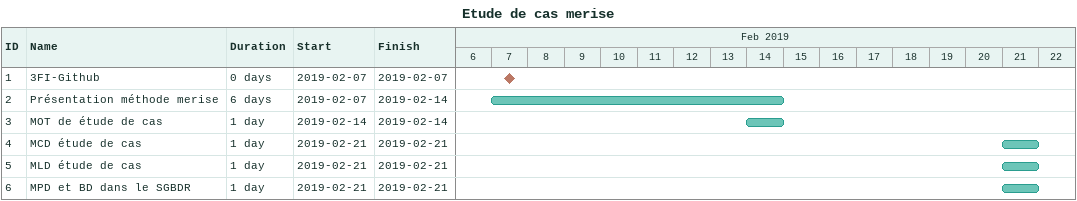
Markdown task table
Etude de cas merise

| ID | Task | Duration | Start | Finish |
|---|---|---|---|---|
| 1 | 3FI-Github | 0d | 2019-02-07 | 2019-02-07 |
| 2 | Présentation méthode merise | 6d | 2019-02-07 | 2019-02-14 |
| 3 | MOT de étude de cas | 1d | 2019-02-14 | 2019-02-14 |
| 4 | MCD étude de cas | 1d | 2019-02-21 | 2019-02-21 |
| 5 | MLD étude de cas | 1d | 2019-02-21 | 2019-02-21 |
| 6 | MPD et BD dans le SGBDR | 1d | 2019-02-21 | 2019-02-21 |
